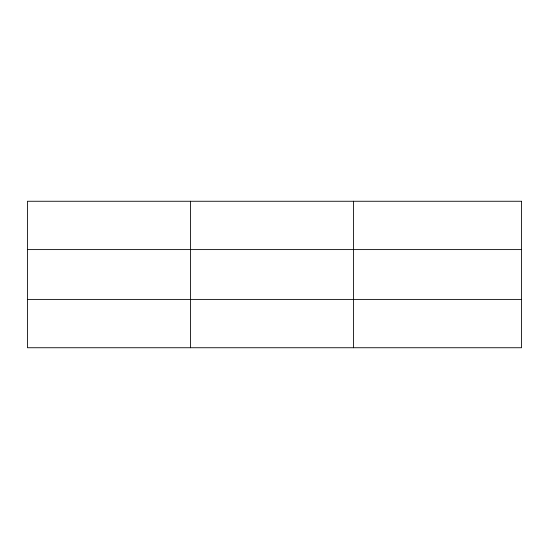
<?xml version="1.0" encoding="UTF-8"?>
<svg xmlns="http://www.w3.org/2000/svg" width="549" height="549" viewBox="0 0 549 549"><rect width="100%" height="100%" fill="white"/><g stroke="black" fill="none" stroke-linecap="round" stroke-linejoin="round"><path stroke-width="0.82" d="M190.503 201.263L190.503 347.737M353.556 201.263L353.556 347.737M27.45 249.596L521.55 249.596M27.45 299.404L521.55 299.404M521.55 201.263L521.55 347.737L27.45 347.737L27.45 201.263L521.55 201.263"/></g></svg>
